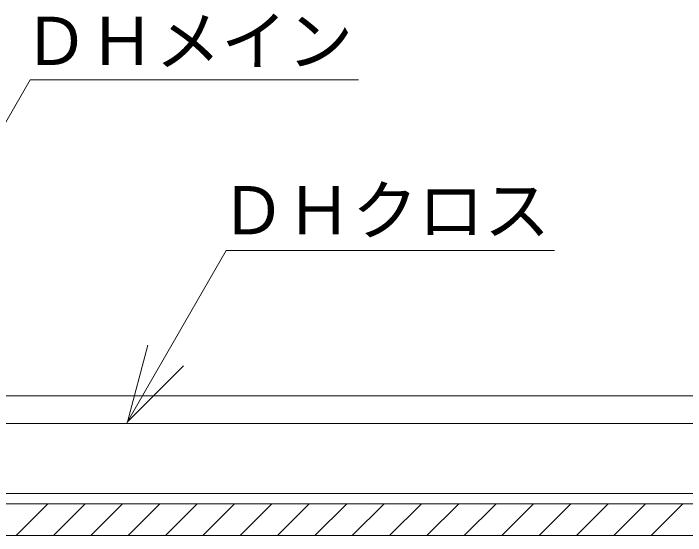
# Model space of a CAD drawing. Units: millimetres at full size, sheet at 1:10; details may follow other scales. Extents: x -2077 to 2023, y -1433 to 1417.
# Drawn here: x 67.8 to 322.4, y -1080.1 to -882.3 of the extents above; entities that cross this region are included whole.
import ezdxf
from ezdxf.enums import TextEntityAlignment as Align

# ---------------------------------------------------------------- set-up
doc = ezdxf.new("R2010")
doc.units = ezdxf.units.MM
doc.header["$LTSCALE"] = 10
doc.layers.add('1-0_断面', color=7, linetype='Continuous', lineweight=9)
doc.layers.add('1-2_文字', color=7, linetype='Continuous', lineweight=9)
doc.styles.add('ＭＳ ゴシック', font='')
doc.styles.get('ＭＳ ゴシック').set_extended_font_data('MS Gothic')

msp = doc.modelspace()

# ---------------------------------------------------------------- linework, layer by layer
at = {"layer": '1-0_断面'}
for p, q in [((3.13, -1027.09), (818.4, -1027.09)), ((3.1, -1037.69), (1813.19, -1037.69)), ((1870.19, -1064.09), (-73.06, -1064.09)), ((1870.19, -1068.09), (-73.06, -1068.09)), ((68.88, -1080.09), (80.88, -1068.09)), ((83.02, -1080.09), (95.02, -1068.09)), ((97.16, -1080.09), (109.16, -1068.09)), ((111.31, -1080.09), (123.31, -1068.09)), ((125.45, -1080.09), (137.45, -1068.09)), ((139.59, -1080.09), (151.59, -1068.09)), ((153.73, -1080.09), (165.73, -1068.09)), ((167.87, -1080.09), (179.87, -1068.09)), ((182.02, -1080.09), (194.02, -1068.09)), ((196.16, -1080.09), (208.16, -1068.09)), ((210.3, -1080.09), (222.3, -1068.09)), ((224.44, -1080.09), (236.44, -1068.09)), ((238.58, -1080.09), (250.58, -1068.09)), ((252.73, -1080.09), (264.73, -1068.09)), ((266.87, -1080.09), (278.87, -1068.09)), ((281.01, -1080.09), (293.01, -1068.09)), ((295.15, -1080.09), (307.15, -1068.09)), ((309.3, -1080.09), (321.3, -1068.09)), ((1870.19, -1080.09), (-73.06, -1080.09))]:
    msp.add_line(p, q, dxfattribs=at)
at = {"layer": '1-2_文字'}
for p, q in [((74.14, -907.45), (5.47, -1026.39)), ((74.14, -907.45), (198.47, -907.45)), ((148.44, -972.12), (110.58, -1037.69)), ((148.44, -972.12), (272.77, -972.12)), ((110.99, -1036.99), (118.75, -1008.01)), ((110.99, -1036.99), (132.2, -1015.78))]:
    msp.add_line(p, q, dxfattribs=at)

# ---------------------------------------------------------------- texts
at = {"layer": '1-2_文字', "style": 'ＭＳ ゴシック'}
for s, p in [('ＤＨメイン', (71.45, -907.33)), ('ＤＨクロス', (146.04, -971.5))]:
    msp.add_text(s, height=18.33, dxfattribs=at).set_placement(p, align=Align.BOTTOM_LEFT)

doc.saveas('drawing.dxf')
